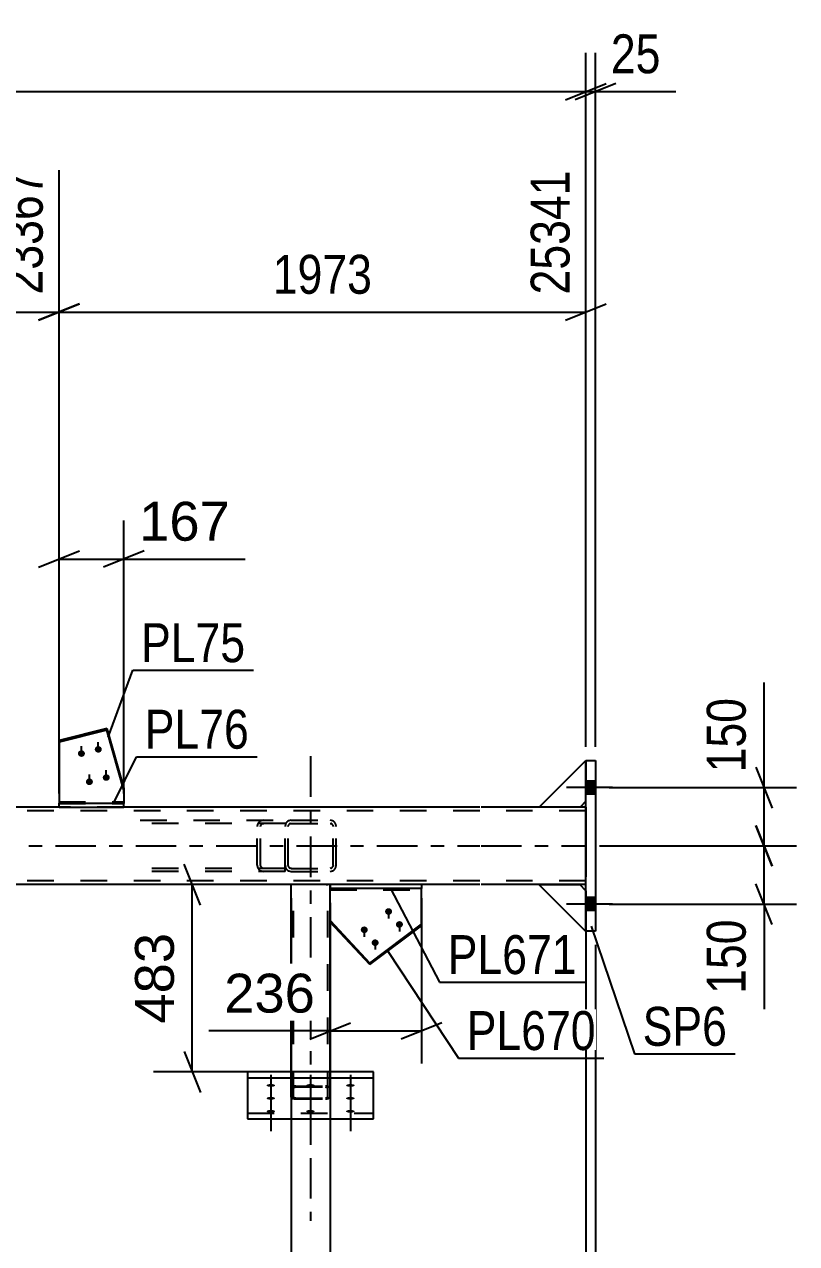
# Model space of a CAD drawing. Header units: millimetres. Extents: x -2250 to 594, y 0 to 1057.
# Drawn here: x -510.9 to -454.1, y 823.9 to 913.7 of the extents above; entities that cross this region are included whole.
import ezdxf

# ---------------------------------------------------------------- set-up
doc = ezdxf.new("R2010")
doc.units = ezdxf.units.MM
doc.linetypes.add('DXK_LINE_DOT2', pattern=[3.9198, 1.9599, -1.9599])
doc.linetypes.add('DXK_LINE_DOT3', pattern=[5.9187, 2.979, -0.9799, 0.9799, -0.9799])
doc.styles.add('Arial', font='ARIAL.TTF', dxfattribs={"height": 0.2})
doc.styles.add('Arial Narrow', font='ARIALN.TTF', dxfattribs={"height": 0.2})

# ---------------------------------------------------------------- blocks, each defined once
blk = doc.blocks.new('Part-761553754-4449 - 4377')
at = {"color": 2, "linetype": 'Continuous'}
for p, q in [((-470.014, 850.347), (-473.014, 850.347)), ((-473.014, 850.347), (-469.585, 846.918)), ((-469.585, 849.918), (-470.014, 850.347)), ((-469.585, 846.918), (-469.585, 846.94))]:
    blk.add_line(p, q, dxfattribs=at)
at = {"color": 7, "linetype": 'DXK_LINE_DOT2'}
blk.add_line((-469.585, 849.918), (-469.585, 846.918), dxfattribs=at)
blk = doc.blocks.new('Part-761553754-4450 - 4377')
at = {"color": 7, "linetype": 'DXK_LINE_DOT2'}
for p, q in [((-470.014, 850.347), (-473.014, 850.347)), ((-473.014, 850.347), (-469.585, 846.918)), ((-469.585, 849.918), (-470.014, 850.347)), ((-469.585, 846.918), (-469.585, 849.918))]:
    blk.add_line(p, q, dxfattribs=at)
blk = doc.blocks.new('Part-761553754-4386 - 4377')
at = {"color": 7, "linetype": 'DXK_LINE_DOT2'}
for p, q in [((-502.407, 855.112), (-491.74, 855.112)), ((-491.74, 854.883), (-502.407, 854.883)), ((-493.757, 854.83), (-493.795, 854.655)), ((-493.545, 854.655), (-493.526, 854.742)), ((-493.296, 855.112), (-493.487, 855.077)), ((-493.391, 854.866), (-493.296, 854.883)), ((-491.74, 851.34), (-491.74, 855.112)), ((-493.795, 851.797), (-493.795, 854.655)), ((-493.545, 851.797), (-493.545, 854.655)), ((-491.74, 851.569), (-502.407, 851.569)), ((-491.74, 851.34), (-502.407, 851.34)), ((-493.795, 851.797), (-493.757, 851.623)), ((-493.526, 851.71), (-493.545, 851.797)), ((-493.487, 851.375), (-493.296, 851.34)), ((-493.296, 851.569), (-493.391, 851.586))]:
    blk.add_line(p, q, dxfattribs=at)
for centre, radius, start, end in [((-493.322, 854.626), 0.48, 110.05855, 154.90184), ((-493.309, 854.64), 0.24, 110.05855, 154.90184), ((-493.322, 851.826), 0.48, 205.09816, 249.94145), ((-493.309, 851.812), 0.24, 205.09816, 249.94145)]:
    blk.add_arc(centre, radius, start, end, dxfattribs=at)
blk = doc.blocks.new('Part-761553754-4456 - 4377')
at = {"color": 7, "linetype": 'DXK_LINE_DOT2'}
for p, q in [((-470.014, 850.347), (-473.014, 850.347)), ((-473.014, 850.347), (-469.585, 846.918)), ((-469.585, 849.918), (-470.014, 850.347)), ((-469.585, 846.918), (-469.585, 849.918))]:
    blk.add_line(p, q, dxfattribs=at)
blk = doc.blocks.new('Part-761553754-4407 - 4377')
at = {"color": 2, "linetype": 'Continuous'}
for p, q in [((-508.38, 856.083), (-508.38, 856.369)), ((-508.38, 856.369), (-503.605, 856.369)), ((-508.38, 856.083), (-503.605, 856.083)), ((-503.605, 856.083), (-503.605, 856.369))]:
    blk.add_line(p, q, dxfattribs=at)
blk = doc.blocks.new('Part-761553754-4408 - 4377')
at = {"color": 7, "linetype": 'DXK_LINE_DOT2'}
for p, q in [((-491.706, 854.83), (-491.74, 854.655)), ((-491.512, 854.655), (-491.494, 854.742)), ((-491.283, 855.112), (-491.458, 855.077)), ((-491.371, 854.866), (-491.283, 854.883)), ((-491.283, 855.112), (-488.426, 855.112)), ((-491.283, 854.883), (-488.426, 854.883)), ((-488.251, 855.077), (-488.426, 855.112)), ((-488.426, 854.883), (-488.339, 854.866)), ((-488.215, 854.742), (-488.198, 854.655)), ((-487.969, 854.655), (-488.004, 854.83)), ((-491.74, 851.797), (-491.74, 854.655)), ((-491.512, 851.797), (-491.512, 854.655)), ((-488.198, 851.797), (-488.198, 854.655)), ((-487.969, 851.797), (-487.969, 854.655)), ((-491.74, 851.797), (-491.706, 851.623)), ((-491.494, 851.71), (-491.512, 851.797)), ((-491.458, 851.375), (-491.283, 851.34)), ((-491.283, 851.569), (-491.371, 851.586)), ((-491.283, 851.569), (-488.426, 851.569)), ((-491.283, 851.34), (-488.426, 851.34)), ((-488.339, 851.586), (-488.426, 851.569)), ((-488.426, 851.34), (-488.251, 851.375)), ((-488.198, 851.797), (-488.215, 851.71)), ((-488.004, 851.623), (-487.969, 851.797))]:
    blk.add_line(p, q, dxfattribs=at)
for centre, radius, start, end in [((-491.283, 854.655), 0.457, 112.5, 157.5), ((-491.283, 854.655), 0.229, 112.5, 157.5), ((-488.426, 854.655), 0.229, 22.5, 67.5), ((-488.426, 854.655), 0.457, 22.5, 67.5), ((-491.283, 851.797), 0.457, 202.5, 247.5), ((-491.283, 851.797), 0.229, 202.5, 247.5), ((-488.426, 851.797), 0.229, 292.5, 337.5), ((-488.426, 851.797), 0.457, 292.5, 337.5)]:
    blk.add_arc(centre, radius, start, end, dxfattribs=at)
blk = doc.blocks.new('Part-761553754-4420 - 4377')
at = {"color": 2, "linetype": 'Continuous'}
for p, q in [((-485.212, 836.575), (-494.498, 836.575)), ((-494.498, 836.575), (-494.498, 833.121)), ((-494.498, 836.143), (-485.212, 836.143)), ((-485.212, 833.121), (-485.212, 836.575)), ((-494.498, 833.121), (-485.212, 833.121))]:
    blk.add_line(p, q, dxfattribs=at)
at = {"color": 7, "linetype": 'DXK_LINE_DOT2'}
blk.add_line((-494.498, 833.553), (-485.212, 833.553), dxfattribs=at)
blk = doc.blocks.new('Part-761553754-4424 - 4377')
at = {"color": 7, "linetype": 'DXK_LINE_DOT3'}
blk.add_line((-489.855, 859.824), (-489.855, 825.609), dxfattribs=at)
at = {"color": 2, "linetype": 'Continuous'}
for p, q in [((-491.283, 836.575), (-491.283, 850.369)), ((-488.769, 850.369), (-491.283, 850.369)), ((-488.426, 850.369), (-488.769, 850.369)), ((-488.426, 836.575), (-488.426, 850.369))]:
    blk.add_line(p, q, dxfattribs=at)
at = {"color": 7, "linetype": 'DXK_LINE_DOT2'}
for p, q in [((-491.112, 834.711), (-491.112, 850.369)), ((-488.703, 850.369), (-488.648, 850.369)), ((-488.648, 850.369), (-488.638, 850.369)), ((-488.638, 850.369), (-488.611, 850.369)), ((-488.611, 850.369), (-488.598, 850.369)), ((-488.598, 834.711), (-488.598, 850.369)), ((-491.283, 834.711), (-491.283, 836.575)), ((-488.426, 834.711), (-488.426, 836.575)), ((-491.257, 835.46), (-491.283, 835.418)), ((-491.183, 835.496), (-491.257, 835.46)), ((-491.072, 835.521), (-491.183, 835.496)), ((-491.112, 835.418), (-491.099, 835.439)), ((-491.099, 835.439), (-491.062, 835.457)), ((-490.941, 835.529), (-491.072, 835.521)), ((-491.062, 835.457), (-491.006, 835.469)), ((-491.006, 835.469), (-490.941, 835.473)), ((-490.941, 835.529), (-488.769, 835.529)), ((-490.941, 835.473), (-488.769, 835.473)), ((-488.638, 835.521), (-488.769, 835.529)), ((-488.769, 835.473), (-488.703, 835.469)), ((-488.703, 835.469), (-488.648, 835.457)), ((-488.648, 835.457), (-488.611, 835.439)), ((-488.527, 835.496), (-488.638, 835.521)), ((-488.611, 835.439), (-488.598, 835.418)), ((-488.452, 835.46), (-488.527, 835.496)), ((-488.426, 835.418), (-488.452, 835.46)), ((-491.283, 834.711), (-491.257, 834.668)), ((-491.257, 834.668), (-491.183, 834.632)), ((-491.183, 834.632), (-491.072, 834.608)), ((-491.099, 834.689), (-491.112, 834.711)), ((-491.062, 834.671), (-491.099, 834.689)), ((-491.072, 834.608), (-490.941, 834.599)), ((-491.006, 834.659), (-491.062, 834.671)), ((-490.941, 834.655), (-491.006, 834.659)), ((-490.941, 834.655), (-488.769, 834.655)), ((-490.941, 834.599), (-488.769, 834.599)), ((-488.703, 834.659), (-488.769, 834.655)), ((-488.769, 834.599), (-488.638, 834.608)), ((-488.648, 834.671), (-488.703, 834.659)), ((-488.611, 834.689), (-488.648, 834.671)), ((-488.638, 834.608), (-488.527, 834.632)), ((-488.598, 834.711), (-488.611, 834.689)), ((-488.527, 834.632), (-488.452, 834.668)), ((-488.452, 834.668), (-488.426, 834.711))]:
    blk.add_line(p, q, dxfattribs=at)
blk = doc.blocks.new('Part-761553754-4454 - 4377')
at = {"color": 2, "linetype": 'Continuous'}
for p, q in [((-473.014, 856.083), (-469.585, 859.512)), ((-469.585, 856.512), (-470.014, 856.083)), ((-470.014, 856.083), (-473.014, 856.083))]:
    blk.add_line(p, q, dxfattribs=at)
at = {"color": 7, "linetype": 'DXK_LINE_DOT2'}
blk.add_line((-469.585, 859.512), (-469.585, 856.512), dxfattribs=at)
blk = doc.blocks.new('Part-761553754-4455 - 4377')
at = {"color": 7, "linetype": 'DXK_LINE_DOT2'}
for p, q in [((-473.014, 856.083), (-469.585, 859.512)), ((-469.585, 859.512), (-469.585, 856.512)), ((-469.585, 856.512), (-470.014, 856.083)), ((-470.014, 856.083), (-473.014, 856.083))]:
    blk.add_line(p, q, dxfattribs=at)
blk = doc.blocks.new('Bolt-761553754-4494 - 4377')
at = {"linetype": 'Continuous'}
for points in [[(-469.585, 857.983), (-469.585, 857.04), (-468.871, 857.04), (-468.871, 857.983)], [(-469.585, 857.983), (-469.585, 857.04), (-468.871, 857.04), (-468.871, 857.983)], [(-469.585, 849.412), (-469.585, 848.469), (-468.871, 848.469), (-468.871, 849.412)], [(-469.585, 849.412), (-469.585, 848.469), (-468.871, 848.469), (-468.871, 849.412)]]:
    blk.add_hatch(color=1, dxfattribs=at).paths.add_polyline_path(points)
at = {"color": 1, "linetype": 'Continuous'}
for p, q in [((-467.614, 857.512), (-471.014, 857.512)), ((-467.614, 857.512), (-471.014, 857.512)), ((-468.871, 857.983), (-469.585, 857.983)), ((-468.871, 857.983), (-469.585, 857.983)), ((-468.871, 857.04), (-469.585, 857.04)), ((-468.871, 857.04), (-469.585, 857.04)), ((-468.871, 849.412), (-469.585, 849.412)), ((-468.871, 849.412), (-469.585, 849.412)), ((-467.614, 848.94), (-471.014, 848.94)), ((-467.614, 848.94), (-471.014, 848.94)), ((-468.871, 848.469), (-469.585, 848.469)), ((-468.871, 848.469), (-469.585, 848.469))]:
    blk.add_line(p, q, dxfattribs=at)
blk = doc.blocks.new('Part-761553754-4534 - 4377')
at = {"color": 7, "linetype": 'DXK_LINE_DOT2'}
for p, q in [((-473.014, 856.083), (-469.585, 859.512)), ((-469.585, 859.512), (-469.585, 856.512)), ((-469.585, 856.512), (-470.014, 856.083)), ((-470.014, 856.083), (-473.014, 856.083))]:
    blk.add_line(p, q, dxfattribs=at)
blk = doc.blocks.new('Part-761553754-4597 - 4377')
at = {"color": 2, "linetype": 'Continuous'}
for p, q in [((-469.585, 846.94), (-469.585, 859.512)), ((-469.585, 859.512), (-468.871, 859.512)), ((-468.871, 859.512), (-468.871, 846.94)), ((-468.871, 846.94), (-469.585, 846.94))]:
    blk.add_line(p, q, dxfattribs=at)
blk = doc.blocks.new('Part-761553754-4608 - 4377')
at = {"color": 7, "linetype": 'DXK_LINE_DOT2'}
for p, q in [((-477.399, 855.797), (-1136.026, 855.797)), ((-503.605, 856.083), (-508.38, 856.083)), ((-469.585, 855.797), (-477.299, 855.797)), ((-470.014, 856.083), (-473.014, 856.083)), ((-469.585, 856.083), (-469.585, 855.512)), ((-469.585, 856.083), (-469.585, 855.916)), ((-477.399, 850.655), (-1136.026, 850.655)), ((-477.399, 850.369), (-491.283, 850.369)), ((-481.685, 850.369), (-488.422, 850.369)), ((-469.585, 850.655), (-477.299, 850.655)), ((-469.585, 850.369), (-477.299, 850.369)), ((-469.585, 850.369), (-469.585, 850.94))]:
    blk.add_line(p, q, dxfattribs=at)
at = {"color": 2, "linetype": 'Continuous'}
for p, q in [((-508.38, 856.083), (-528.427, 856.083)), ((-477.399, 856.083), (-503.605, 856.083)), ((-473.014, 856.083), (-477.299, 856.083)), ((-469.585, 856.083), (-470.014, 856.083)), ((-469.585, 855.512), (-469.585, 850.94)), ((-491.283, 850.369), (-528.427, 850.369)), ((-488.422, 850.369), (-488.426, 850.369)), ((-477.399, 850.369), (-481.685, 850.369)), ((-469.585, 850.369), (-477.299, 850.369))]:
    blk.add_line(p, q, dxfattribs=at)
at = {"color": 7, "linetype": 'DXK_LINE_DOT3'}
for p, q in [((-1136.026, 853.226), (-477.399, 853.226)), ((-477.299, 853.226), (-469.585, 853.226))]:
    blk.add_line(p, q, dxfattribs=at)
blk = doc.blocks.new('Bolt-761553754-4684 - 4377')
at = {"linetype": 'Continuous'}
for points in [[(-492.783, 835.687), (-492.718, 835.685), (-492.656, 835.679), (-492.599, 835.668), (-492.55, 835.654), (-492.511, 835.636), (-492.484, 835.617), (-492.471, 835.596), (-492.471, 835.574), (-492.484, 835.553), (-492.511, 835.534), (-492.55, 835.517), (-492.599, 835.502), (-492.656, 835.492), (-492.718, 835.485), (-492.783, 835.483), (-492.849, 835.485), (-492.911, 835.492), (-492.968, 835.502), (-493.017, 835.517), (-493.056, 835.534), (-493.082, 835.553), (-493.096, 835.574), (-493.096, 835.596), (-493.082, 835.617), (-493.056, 835.636), (-493.017, 835.654), (-492.968, 835.668), (-492.911, 835.679), (-492.849, 835.685)], [(-489.869, 835.687), (-489.804, 835.685), (-489.741, 835.679), (-489.684, 835.668), (-489.636, 835.654), (-489.597, 835.636), (-489.57, 835.617), (-489.557, 835.596), (-489.557, 835.574), (-489.57, 835.553), (-489.597, 835.534), (-489.636, 835.517), (-489.684, 835.502), (-489.741, 835.492), (-489.804, 835.485), (-489.869, 835.483), (-489.934, 835.485), (-489.997, 835.492), (-490.054, 835.502), (-490.103, 835.517), (-490.141, 835.534), (-490.168, 835.553), (-490.182, 835.574), (-490.182, 835.596), (-490.168, 835.617), (-490.141, 835.636), (-490.103, 835.654), (-490.054, 835.668), (-489.997, 835.679), (-489.934, 835.685)], [(-486.926, 835.687), (-486.861, 835.685), (-486.798, 835.679), (-486.741, 835.668), (-486.693, 835.654), (-486.654, 835.636), (-486.627, 835.617), (-486.614, 835.596), (-486.614, 835.574), (-486.627, 835.553), (-486.654, 835.534), (-486.693, 835.517), (-486.741, 835.502), (-486.798, 835.492), (-486.861, 835.485), (-486.926, 835.483), (-486.992, 835.485), (-487.054, 835.492), (-487.111, 835.502), (-487.16, 835.517), (-487.198, 835.534), (-487.225, 835.553), (-487.239, 835.574), (-487.239, 835.596), (-487.225, 835.617), (-487.198, 835.636), (-487.16, 835.654), (-487.111, 835.668), (-487.054, 835.679), (-486.992, 835.685)], [(-492.783, 834.739), (-492.718, 834.737), (-492.656, 834.73), (-492.599, 834.719), (-492.55, 834.705), (-492.511, 834.688), (-492.484, 834.668), (-492.471, 834.647), (-492.471, 834.626), (-492.484, 834.605), (-492.511, 834.585), (-492.55, 834.568), (-492.599, 834.554), (-492.656, 834.543), (-492.718, 834.537), (-492.783, 834.534), (-492.849, 834.537), (-492.911, 834.543), (-492.968, 834.554), (-493.017, 834.568), (-493.056, 834.585), (-493.082, 834.605), (-493.096, 834.626), (-493.096, 834.647), (-493.082, 834.668), (-493.056, 834.688), (-493.017, 834.705), (-492.968, 834.719), (-492.911, 834.73), (-492.849, 834.737)], [(-486.926, 834.739), (-486.861, 834.737), (-486.798, 834.73), (-486.741, 834.719), (-486.693, 834.705), (-486.654, 834.688), (-486.627, 834.668), (-486.614, 834.647), (-486.614, 834.626), (-486.627, 834.605), (-486.654, 834.585), (-486.693, 834.568), (-486.741, 834.554), (-486.798, 834.543), (-486.861, 834.537), (-486.926, 834.534), (-486.992, 834.537), (-487.054, 834.543), (-487.111, 834.554), (-487.16, 834.568), (-487.198, 834.585), (-487.225, 834.605), (-487.239, 834.626), (-487.239, 834.647), (-487.225, 834.668), (-487.198, 834.688), (-487.16, 834.705), (-487.111, 834.719), (-487.054, 834.73), (-486.992, 834.737)], [(-492.783, 833.781), (-492.718, 833.779), (-492.656, 833.772), (-492.599, 833.762), (-492.55, 833.747), (-492.511, 833.73), (-492.484, 833.71), (-492.471, 833.689), (-492.471, 833.668), (-492.484, 833.647), (-492.511, 833.628), (-492.55, 833.61), (-492.599, 833.596), (-492.656, 833.585), (-492.718, 833.579), (-492.783, 833.576), (-492.849, 833.579), (-492.911, 833.585), (-492.968, 833.596), (-493.017, 833.61), (-493.056, 833.628), (-493.082, 833.647), (-493.096, 833.668), (-493.096, 833.689), (-493.082, 833.71), (-493.056, 833.73), (-493.017, 833.747), (-492.968, 833.762), (-492.911, 833.772), (-492.849, 833.779)], [(-489.869, 833.781), (-489.804, 833.779), (-489.741, 833.772), (-489.684, 833.762), (-489.636, 833.747), (-489.597, 833.73), (-489.57, 833.71), (-489.557, 833.689), (-489.557, 833.668), (-489.57, 833.647), (-489.597, 833.628), (-489.636, 833.61), (-489.684, 833.596), (-489.741, 833.585), (-489.804, 833.579), (-489.869, 833.576), (-489.934, 833.579), (-489.997, 833.585), (-490.054, 833.596), (-490.103, 833.61), (-490.141, 833.628), (-490.168, 833.647), (-490.182, 833.668), (-490.182, 833.689), (-490.168, 833.71), (-490.141, 833.73), (-490.103, 833.747), (-490.054, 833.762), (-489.997, 833.772), (-489.934, 833.779)], [(-486.926, 833.781), (-486.861, 833.779), (-486.798, 833.772), (-486.741, 833.762), (-486.693, 833.747), (-486.654, 833.73), (-486.627, 833.71), (-486.614, 833.689), (-486.614, 833.668), (-486.627, 833.647), (-486.654, 833.628), (-486.693, 833.61), (-486.741, 833.596), (-486.798, 833.585), (-486.861, 833.579), (-486.926, 833.576), (-486.992, 833.579), (-487.054, 833.585), (-487.111, 833.596), (-487.16, 833.61), (-487.198, 833.628), (-487.225, 833.647), (-487.239, 833.668), (-487.239, 833.689), (-487.225, 833.71), (-487.198, 833.73), (-487.16, 833.747), (-487.111, 833.762), (-487.054, 833.772), (-486.992, 833.779)]]:
    blk.add_hatch(color=1, dxfattribs=at).paths.add_polyline_path(points)
at = {"color": 1, "linetype": 'Continuous'}
for p, q in [((-492.783, 836.369), (-492.783, 834.126)), ((-489.869, 836.369), (-489.869, 834.126)), ((-486.926, 836.369), (-486.926, 834.126)), ((-492.783, 835.42), (-492.783, 833.178)), ((-486.926, 835.42), (-486.926, 833.178)), ((-492.783, 834.462), (-492.783, 832.22)), ((-489.869, 834.462), (-489.869, 832.22)), ((-486.926, 834.462), (-486.926, 832.22))]:
    blk.add_line(p, q, dxfattribs=at)
blk = doc.blocks.new('Part-761553754-4723 - 4377')
at = {"color": 2, "linetype": 'Continuous'}
for p, q in [((-504.853, 861.858), (-508.38, 860.975)), ((-504.853, 861.74), (-504.853, 861.858)), ((-504.853, 861.858), (-503.605, 857.447)), ((-504.853, 861.74), (-508.38, 860.857)), ((-508.38, 860.975), (-508.38, 856.369)), ((-503.605, 857.329), (-504.853, 861.74)), ((-503.605, 857.447), (-503.605, 856.369))]:
    blk.add_line(p, q, dxfattribs=at)
at = {"color": 7, "linetype": 'DXK_LINE_DOT2'}
for p, q in [((-508.38, 856.472), (-503.605, 856.472)), ((-508.38, 856.369), (-508.38, 856.354)), ((-508.38, 856.354), (-508.38, 856.369)), ((-508.38, 856.354), (-503.605, 856.354)), ((-503.605, 856.354), (-503.605, 856.369)), ((-503.605, 856.369), (-503.605, 856.354))]:
    blk.add_line(p, q, dxfattribs=at)
blk = doc.blocks.new('Bolt-761553754-4724 - 4377')
at = {"linetype": 'Continuous'}
for points in [[(-506.731, 860.262), (-506.678, 860.257), (-506.627, 860.242), (-506.58, 860.216), (-506.54, 860.183), (-506.509, 860.142), (-506.487, 860.096), (-506.476, 860.046), (-506.476, 859.996), (-506.487, 859.946), (-506.509, 859.9), (-506.54, 859.859), (-506.58, 859.825), (-506.627, 859.8), (-506.678, 859.785), (-506.731, 859.779), (-506.785, 859.785), (-506.836, 859.8), (-506.883, 859.825), (-506.923, 859.859), (-506.954, 859.9), (-506.976, 859.946), (-506.987, 859.996), (-506.987, 860.046), (-506.976, 860.096), (-506.954, 860.142), (-506.923, 860.183), (-506.883, 860.216), (-506.836, 860.242), (-506.785, 860.257)], [(-505.489, 860.573), (-505.435, 860.568), (-505.384, 860.552), (-505.338, 860.527), (-505.298, 860.493), (-505.266, 860.452), (-505.244, 860.406), (-505.233, 860.357), (-505.233, 860.306), (-505.244, 860.257), (-505.266, 860.211), (-505.298, 860.17), (-505.338, 860.136), (-505.384, 860.111), (-505.435, 860.095), (-505.489, 860.09), (-505.542, 860.095), (-505.594, 860.111), (-505.64, 860.136), (-505.68, 860.17), (-505.712, 860.211), (-505.733, 860.257), (-505.745, 860.306), (-505.745, 860.357), (-505.733, 860.406), (-505.712, 860.452), (-505.68, 860.493), (-505.64, 860.527), (-505.594, 860.552), (-505.542, 860.568)], [(-504.902, 858.497), (-504.848, 858.492), (-504.797, 858.476), (-504.75, 858.451), (-504.71, 858.417), (-504.679, 858.376), (-504.657, 858.33), (-504.646, 858.281), (-504.646, 858.23), (-504.657, 858.181), (-504.679, 858.135), (-504.71, 858.094), (-504.75, 858.06), (-504.797, 858.035), (-504.848, 858.019), (-504.902, 858.014), (-504.955, 858.019), (-505.006, 858.035), (-505.053, 858.06), (-505.093, 858.094), (-505.124, 858.135), (-505.146, 858.181), (-505.157, 858.23), (-505.157, 858.281), (-505.146, 858.33), (-505.124, 858.376), (-505.093, 858.417), (-505.053, 858.451), (-505.006, 858.476), (-504.955, 858.492)], [(-506.144, 858.187), (-506.091, 858.181), (-506.04, 858.166), (-505.993, 858.141), (-505.953, 858.107), (-505.921, 858.066), (-505.9, 858.02), (-505.888, 857.97), (-505.888, 857.92), (-505.9, 857.87), (-505.921, 857.824), (-505.953, 857.783), (-505.993, 857.75), (-506.04, 857.724), (-506.091, 857.709), (-506.144, 857.703), (-506.198, 857.709), (-506.249, 857.724), (-506.295, 857.75), (-506.335, 857.783), (-506.367, 857.824), (-506.389, 857.87), (-506.4, 857.92), (-506.4, 857.97), (-506.389, 858.02), (-506.367, 858.066), (-506.335, 858.107), (-506.295, 858.141), (-506.249, 858.166), (-506.198, 858.181)]]:
    blk.add_hatch(color=1, dxfattribs=at).paths.add_polyline_path(points)
at = {"color": 1, "linetype": 'Continuous'}
for p, q in [((-506.731, 859.825), (-506.731, 860.558)), ((-505.489, 860.136), (-505.489, 860.869)), ((-506.144, 857.75), (-506.144, 858.483)), ((-504.902, 858.06), (-504.902, 858.793))]:
    blk.add_line(p, q, dxfattribs=at)
blk = doc.blocks.new('Part-761553754-4750 - 4377')
at = {"color": 7, "linetype": 'DXK_LINE_DOT2'}
for p, q in [((-481.685, 850.096), (-488.422, 850.096)), ((-488.422, 850.096), (-488.422, 850.083)), ((-488.422, 850.083), (-488.422, 850.096)), ((-488.422, 849.985), (-481.685, 849.985)), ((-481.685, 850.096), (-481.685, 850.083)), ((-481.685, 850.083), (-481.685, 850.096))]:
    blk.add_line(p, q, dxfattribs=at)
at = {"color": 2, "linetype": 'Continuous'}
for p, q in [((-488.422, 847.611), (-488.422, 850.083)), ((-481.685, 847.344), (-481.685, 850.083)), ((-488.422, 847.723), (-485.489, 844.599)), ((-485.489, 844.487), (-488.422, 847.611)), ((-485.489, 844.599), (-481.685, 847.455)), ((-485.489, 844.487), (-481.685, 847.344)), ((-485.489, 844.599), (-485.489, 844.487))]:
    blk.add_line(p, q, dxfattribs=at)
blk = doc.blocks.new('Part-761553754-4765 - 4377')
at = {"color": 2, "linetype": 'Continuous'}
for p, q in [((-481.685, 850.369), (-488.422, 850.369)), ((-488.422, 850.369), (-488.422, 850.083)), ((-481.685, 850.369), (-481.685, 850.083)), ((-481.685, 850.083), (-488.422, 850.083))]:
    blk.add_line(p, q, dxfattribs=at)
blk = doc.blocks.new('Bolt-761553754-4766 - 4377')
at = {"linetype": 'Continuous'}
for points in [[(-484.114, 848.148), (-484.167, 848.154), (-484.218, 848.169), (-484.265, 848.195), (-484.305, 848.229), (-484.336, 848.27), (-484.358, 848.316), (-484.369, 848.366), (-484.369, 848.417), (-484.358, 848.467), (-484.336, 848.513), (-484.305, 848.554), (-484.265, 848.588), (-484.218, 848.614), (-484.167, 848.629), (-484.114, 848.635), (-484.06, 848.629), (-484.009, 848.614), (-483.962, 848.588), (-483.923, 848.554), (-483.891, 848.513), (-483.869, 848.467), (-483.858, 848.417), (-483.858, 848.366), (-483.869, 848.316), (-483.891, 848.27), (-483.923, 848.229), (-483.962, 848.195), (-484.009, 848.169), (-484.06, 848.154)], [(-483.314, 847.196), (-483.367, 847.202), (-483.419, 847.217), (-483.465, 847.243), (-483.505, 847.277), (-483.537, 847.318), (-483.558, 847.364), (-483.57, 847.414), (-483.57, 847.465), (-483.558, 847.515), (-483.537, 847.561), (-483.505, 847.602), (-483.465, 847.636), (-483.419, 847.662), (-483.367, 847.677), (-483.314, 847.683), (-483.26, 847.677), (-483.209, 847.662), (-483.163, 847.636), (-483.123, 847.602), (-483.091, 847.561), (-483.069, 847.515), (-483.058, 847.465), (-483.058, 847.414), (-483.069, 847.364), (-483.091, 847.318), (-483.123, 847.277), (-483.163, 847.243), (-483.209, 847.217), (-483.26, 847.202)], [(-485.903, 846.804), (-485.957, 846.809), (-486.008, 846.825), (-486.055, 846.85), (-486.095, 846.885), (-486.126, 846.926), (-486.148, 846.972), (-486.159, 847.022), (-486.159, 847.073), (-486.148, 847.122), (-486.126, 847.169), (-486.095, 847.21), (-486.055, 847.244), (-486.008, 847.269), (-485.957, 847.285), (-485.903, 847.29), (-485.85, 847.285), (-485.799, 847.269), (-485.752, 847.244), (-485.712, 847.21), (-485.681, 847.169), (-485.659, 847.122), (-485.648, 847.073), (-485.648, 847.022), (-485.659, 846.972), (-485.681, 846.926), (-485.712, 846.885), (-485.752, 846.85), (-485.799, 846.825), (-485.85, 846.809)], [(-485.104, 845.852), (-485.157, 845.857), (-485.208, 845.873), (-485.255, 845.899), (-485.295, 845.933), (-485.326, 845.974), (-485.348, 846.02), (-485.36, 846.07), (-485.36, 846.121), (-485.348, 846.17), (-485.326, 846.217), (-485.295, 846.258), (-485.255, 846.292), (-485.208, 846.317), (-485.157, 846.333), (-485.104, 846.338), (-485.05, 846.333), (-484.999, 846.317), (-484.953, 846.292), (-484.913, 846.258), (-484.881, 846.217), (-484.859, 846.17), (-484.848, 846.121), (-484.848, 846.07), (-484.859, 846.02), (-484.881, 845.974), (-484.913, 845.933), (-484.953, 845.899), (-484.999, 845.873), (-485.05, 845.857)]]:
    blk.add_hatch(color=1, dxfattribs=at).paths.add_polyline_path(points)
at = {"color": 1, "linetype": 'Continuous'}
for p, q in [((-484.114, 848.577), (-484.114, 847.88)), ((-483.314, 847.625), (-483.314, 846.928)), ((-485.903, 847.233), (-485.903, 846.536)), ((-485.104, 846.281), (-485.104, 845.584))]:
    blk.add_line(p, q, dxfattribs=at)
blk = doc.blocks.new('StraightDimension-761553754-5075 - 4377')
at = {"color": 7, "linetype": 'Continuous'}
for p, q in [((-531.284, 849.369), (-531.284, 766.035)), ((-491.283, 849.369), (-491.283, 766.035)), ((-529.784, 779.053), (-532.784, 777.853)), ((-531.284, 778.453), (-491.283, 778.453)), ((-492.783, 777.853), (-489.783, 779.053))]:
    blk.add_line(p, q, dxfattribs=at)
at = {"color": 0}
blk.add_wipeout([(-506.236, 779.203), (-506.236, 783.403), (-516.331, 783.403), (-516.331, 779.203)], dxfattribs=at)
at = {"color": 3, "style": 'Arial'}
blk.add_text('1400', height=2.8652, dxfattribs=at).set_placement((-515.731, 779.803))
at = {"color": 0, "linetype": 'Continuous'}
blk.add_wipeout([(-491.883, 777.753), (-496.083, 777.753), (-496.083, 765.435), (-491.883, 765.435)], dxfattribs=at)
at = {"color": 3, "linetype": 'Continuous', "style": 'Arial'}
blk.add_text('23966', height=2.8652, rotation=90.00021, dxfattribs=at).set_placement((-492.483, 766.035))
blk = doc.blocks.new('StraightDimension-761553754-5152 - 4377')
at = {"color": 7, "linetype": 'Continuous'}
for p, q in [((-531.284, 857.083), (-531.284, 902.971)), ((-508.38, 857.083), (-508.38, 902.971)), ((-529.784, 893.131), (-532.784, 891.931)), ((-531.284, 892.531), (-508.38, 892.531)), ((-509.88, 891.931), (-506.88, 893.131))]:
    blk.add_line(p, q, dxfattribs=at)
at = {"color": 0}
blk.add_wipeout([(-516.49, 893.281), (-516.49, 897.481), (-523.174, 897.481), (-523.174, 893.281)], dxfattribs=at)
at = {"color": 3, "style": 'Arial Narrow'}
blk.add_text('802', height=2.8633, dxfattribs=at).set_placement((-522.574, 893.881))
at = {"color": 0, "linetype": 'Continuous'}
blk.add_wipeout([(-508.98, 903.571), (-513.18, 903.571), (-513.18, 893.231), (-508.98, 893.231)], dxfattribs=at)
at = {"color": 3, "linetype": 'Continuous', "style": 'Arial Narrow'}
blk.add_text('23367', height=2.8633, rotation=90.00021, dxfattribs=at).set_placement((-509.58, 893.831))
blk = doc.blocks.new('StraightDimension-761553754-5069 - 4377')
at = {"color": 7, "linetype": 'Continuous'}
for p, q in [((-491.283, 849.369), (-491.283, 766.035)), ((-488.422, 846.611), (-488.422, 753.435))]:
    blk.add_line(p, q, dxfattribs=at)
blk = doc.blocks.new('StraightDimension-761553754-4792 - 4377')
at = {"color": 7, "linetype": 'Continuous'}
for p, q in [((-481.685, 849.369), (-481.685, 837.197)), ((-488.422, 849.041), (-488.422, 837.197)), ((-488.422, 839.597), (-497.343, 839.597)), ((-488.422, 839.597), (-497.343, 839.597)), ((-489.922, 838.997), (-486.922, 840.197)), ((-488.422, 839.597), (-481.685, 839.597)), ((-480.185, 840.197), (-483.185, 838.997))]:
    blk.add_line(p, q, dxfattribs=at)
at = {"color": 0}
blk.add_wipeout([(-488.947, 840.347), (-488.947, 844.547), (-496.818, 844.547), (-496.818, 840.347)], dxfattribs=at)
at = {"color": 3, "style": 'Arial'}
blk.add_text('236', height=2.8652, dxfattribs=at).set_placement((-496.218, 840.947))
blk = doc.blocks.new('StraightDimension-761553754-4801 - 4377')
at = {"color": 7, "linetype": 'Continuous'}
for p, q in [((-497.969, 848.869), (-499.169, 851.869)), ((-492.283, 850.369), (-501.419, 850.369)), ((-498.569, 836.575), (-498.569, 850.369)), ((-499.169, 838.075), (-497.969, 835.075)), ((-492.283, 836.575), (-501.419, 836.575))]:
    blk.add_line(p, q, dxfattribs=at)
at = {"color": 0}
blk.add_wipeout([(-499.319, 847.408), (-503.519, 847.408), (-503.519, 839.537), (-499.319, 839.537)], dxfattribs=at)
at = {"color": 3, "style": 'Arial'}
blk.add_text('483', height=2.8652, rotation=90.00021, dxfattribs=at).set_placement((-499.919, 840.137))
blk = doc.blocks.new('StraightDimension-761553754-4849 - 4377')
at = {"color": 7, "linetype": 'Continuous'}
for p, q in [((-508.38, 857.083), (-508.38, 877.194)), ((-503.605, 857.083), (-503.605, 877.194)), ((-509.88, 873.744), (-506.88, 874.944)), ((-502.105, 874.944), (-505.105, 873.744)), ((-508.38, 874.344), (-503.605, 874.344)), ((-503.605, 874.344), (-494.684, 874.344)), ((-503.605, 874.344), (-494.684, 874.344))]:
    blk.add_line(p, q, dxfattribs=at)
at = {"color": 0}
blk.add_wipeout([(-495.209, 875.094), (-495.209, 879.294), (-503.08, 879.294), (-503.08, 875.094)], dxfattribs=at)
at = {"color": 3, "style": 'Arial'}
blk.add_text('167', height=2.8652, dxfattribs=at).set_placement((-502.48, 875.694))
blk = doc.blocks.new('StraightDimension-761553754-4870 - 4377')
at = {"color": 7, "linetype": 'Continuous'}
blk.add_line((-468.871, 845.94), (-468.871, 746.634), dxfattribs=at)
blk = doc.blocks.new('StraightDimension-761553754-4905 - 4377')
at = {"color": 7, "linetype": 'Continuous'}
for p, q in [((-469.585, 860.512), (-469.585, 911.614)), ((-1143.841, 908.764), (-469.585, 908.764)), ((-471.085, 908.164), (-468.085, 909.364))]:
    blk.add_line(p, q, dxfattribs=at)
blk = doc.blocks.new('StraightDimension-761553754-4936 - 4377')
at = {"color": 7, "linetype": 'Continuous'}
for p, q in [((-469.585, 860.512), (-469.585, 911.614)), ((-468.871, 860.512), (-468.871, 911.614)), ((-471.085, 908.164), (-468.085, 909.364)), ((-467.371, 909.364), (-470.371, 908.164)), ((-469.585, 908.764), (-468.871, 908.764)), ((-468.871, 908.764), (-462.965, 908.764)), ((-468.871, 908.764), (-462.965, 908.764))]:
    blk.add_line(p, q, dxfattribs=at)
at = {"color": 0}
blk.add_wipeout([(-463.49, 909.514), (-463.49, 913.714), (-468.346, 913.714), (-468.346, 909.514)], dxfattribs=at)
at = {"color": 3, "style": 'Arial Narrow'}
blk.add_text('25', height=2.8633, dxfattribs=at).set_placement((-467.746, 910.114))
blk = doc.blocks.new('StraightDimension-761553754-4961 - 4377')
at = {"color": 7, "linetype": 'Continuous'}
for p, q in [((-457.07, 854.726), (-455.87, 851.726)), ((-468.585, 853.226), (-454.07, 853.226)), ((-456.47, 848.94), (-456.47, 853.226)), ((-455.87, 847.44), (-457.07, 850.44)), ((-467.871, 848.94), (-454.07, 848.94)), ((-456.47, 848.94), (-456.47, 841.206)), ((-456.47, 848.94), (-456.47, 841.206))]:
    blk.add_line(p, q, dxfattribs=at)
at = {"color": 0}
blk.add_wipeout([(-457.22, 848.415), (-461.42, 848.415), (-461.42, 841.731), (-457.22, 841.731)], dxfattribs=at)
at = {"color": 3, "style": 'Arial Narrow'}
blk.add_text('150', height=2.8633, rotation=90.00021, dxfattribs=at).set_placement((-457.82, 842.331))
blk = doc.blocks.new('StraightDimension-761553754-4972 - 4377')
at = {"color": 7, "linetype": 'Continuous'}
for p, q in [((-456.47, 857.512), (-456.47, 865.246)), ((-456.47, 857.512), (-456.47, 865.246)), ((-457.07, 859.012), (-455.87, 856.012)), ((-467.871, 857.512), (-454.07, 857.512)), ((-456.47, 853.226), (-456.47, 857.512)), ((-455.87, 851.726), (-457.07, 854.726)), ((-468.585, 853.226), (-454.07, 853.226))]:
    blk.add_line(p, q, dxfattribs=at)
at = {"color": 0}
blk.add_wipeout([(-457.22, 864.721), (-461.42, 864.721), (-461.42, 858.037), (-457.22, 858.037)], dxfattribs=at)
at = {"color": 3, "style": 'Arial Narrow'}
blk.add_text('150', height=2.8633, rotation=90.00021, dxfattribs=at).set_placement((-457.82, 858.637))
blk = doc.blocks.new('StraightDimension-761553754-5061 - 4377')
at = {"color": 7, "linetype": 'Continuous'}
for p, q in [((-469.585, 849.369), (-469.585, 766.035)), ((-488.422, 846.611), (-488.422, 753.435))]:
    blk.add_line(p, q, dxfattribs=at)
blk = doc.blocks.new('StraightDimension-761553754-5135 - 4377')
at = {"color": 7, "linetype": 'Continuous'}
for p, q in [((-508.38, 857.083), (-508.38, 902.971)), ((-469.585, 860.512), (-469.585, 902.971)), ((-506.88, 893.131), (-509.88, 891.931)), ((-508.38, 892.531), (-469.585, 892.531)), ((-471.085, 891.931), (-468.085, 893.131))]:
    blk.add_line(p, q, dxfattribs=at)
at = {"color": 0}
blk.add_wipeout([(-484.726, 893.281), (-484.726, 897.481), (-493.239, 897.481), (-493.239, 893.281)], dxfattribs=at)
at = {"color": 3, "style": 'Arial Narrow'}
blk.add_text('1973', height=2.8633, dxfattribs=at).set_placement((-492.639, 893.881))
at = {"color": 0, "linetype": 'Continuous'}
blk.add_wipeout([(-470.185, 903.571), (-474.385, 903.571), (-474.385, 893.231), (-470.185, 893.231)], dxfattribs=at)
at = {"color": 3, "linetype": 'Continuous', "style": 'Arial Narrow'}
blk.add_text('25341', height=2.8633, rotation=90.00021, dxfattribs=at).set_placement((-470.785, 893.831))
blk = doc.blocks.new('Mark-761553754-4403 - 4377')
at = {"color": 30, "linetype": 'Continuous'}
for p, q in [((-504.365, 856.355), (-502.665, 859.784)), ((-502.665, 859.784), (-493.789, 859.784))]:
    blk.add_line(p, q, dxfattribs=at)
at = {"color": 0}
blk.add_wipeout([(-494.389, 860.384), (-494.389, 863.384), (-502.065, 863.384), (-502.065, 860.384)], dxfattribs=at)
blk.add_wipeout([(-494.389, 860.384), (-494.389, 863.384), (-502.065, 863.384), (-502.065, 860.384)], dxfattribs=at)
at = {"color": 3, "style": 'Arial Narrow'}
blk.add_text('PL76', height=2.8633, dxfattribs=at).set_placement((-502.065, 860.384))
blk = doc.blocks.new('Mark-761553754-4719 - 4377')
at = {"color": 30, "linetype": 'Continuous'}
for p, q in [((-504.763, 861.239), (-502.938, 866.152)), ((-502.938, 866.152), (-494.062, 866.152))]:
    blk.add_line(p, q, dxfattribs=at)
at = {"color": 0}
blk.add_wipeout([(-494.662, 866.752), (-494.662, 869.752), (-502.338, 869.752), (-502.338, 866.752)], dxfattribs=at)
blk.add_wipeout([(-494.662, 866.752), (-494.662, 869.752), (-502.338, 869.752), (-502.338, 866.752)], dxfattribs=at)
at = {"color": 3, "style": 'Arial Narrow'}
blk.add_text('PL75', height=2.8633, dxfattribs=at).set_placement((-502.338, 866.752))
blk = doc.blocks.new('Mark-761553754-4593 - 4377')
at = {"color": 30, "linetype": 'Continuous'}
for p, q in [((-469.198, 847.321), (-466.003, 837.905)), ((-466.003, 837.905), (-458.592, 837.905))]:
    blk.add_line(p, q, dxfattribs=at)
at = {"color": 0}
blk.add_wipeout([(-459.192, 838.505), (-459.192, 841.505), (-465.403, 841.505), (-465.403, 838.505)], dxfattribs=at)
blk.add_wipeout([(-459.192, 838.505), (-459.192, 841.505), (-465.403, 841.505), (-465.403, 838.505)], dxfattribs=at)
at = {"color": 3, "style": 'Arial Narrow'}
blk.add_text('SP6', height=2.8633, dxfattribs=at).set_placement((-465.403, 838.505))
blk = doc.blocks.new('Mark-761553754-4746 - 4377')
at = {"color": 30, "linetype": 'Continuous'}
for p, q in [((-484.162, 845.483), (-478.957, 837.593)), ((-478.957, 837.593), (-468.253, 837.593))]:
    blk.add_line(p, q, dxfattribs=at)
at = {"color": 0}
blk.add_wipeout([(-468.853, 838.193), (-468.853, 841.193), (-478.357, 841.193), (-478.357, 838.193)], dxfattribs=at)
blk.add_wipeout([(-468.853, 838.193), (-468.853, 841.193), (-478.357, 841.193), (-478.357, 838.193)], dxfattribs=at)
at = {"color": 3, "style": 'Arial Narrow'}
blk.add_text('PL670', height=2.8633, dxfattribs=at).set_placement((-478.357, 838.193))
blk = doc.blocks.new('Mark-761553754-4761 - 4377')
at = {"color": 30, "linetype": 'Continuous'}
for p, q in [((-483.961, 850.083), (-480.357, 843.187)), ((-480.357, 843.187), (-469.653, 843.187))]:
    blk.add_line(p, q, dxfattribs=at)
at = {"color": 0}
blk.add_wipeout([(-470.253, 843.787), (-470.253, 846.787), (-479.757, 846.787), (-479.757, 843.787)], dxfattribs=at)
blk.add_wipeout([(-470.253, 843.787), (-470.253, 846.787), (-479.757, 846.787), (-479.757, 843.787)], dxfattribs=at)
at = {"color": 3, "style": 'Arial Narrow'}
blk.add_text('PL671', height=2.8633, dxfattribs=at).set_placement((-479.757, 843.787))

msp = doc.modelspace()

# ---------------------------------------------------------------- block references
for name in ['Part-761553754-4723 - 4377', 'Bolt-761553754-4724 - 4377', 'Part-761553754-4424 - 4377', 'Part-761553754-4454 - 4377', 'Part-761553754-4455 - 4377', 'Part-761553754-4534 - 4377', 'Part-761553754-4597 - 4377', 'Bolt-761553754-4494 - 4377', 'Part-761553754-4608 - 4377', 'Part-761553754-4407 - 4377', 'Part-761553754-4386 - 4377', 'Part-761553754-4408 - 4377', 'Part-761553754-4765 - 4377', 'Part-761553754-4449 - 4377', 'Part-761553754-4450 - 4377', 'Part-761553754-4456 - 4377', 'Part-761553754-4750 - 4377', 'Bolt-761553754-4766 - 4377', 'Part-761553754-4420 - 4377', 'Bolt-761553754-4684 - 4377']:
    msp.add_blockref(name, (0, 0))

# ---------------------------------------------------------------- next in the draw order: block references
for name in ['StraightDimension-761553754-5152 - 4377', 'StraightDimension-761553754-5075 - 4377']:
    msp.add_blockref(name, (0, 0))

# ---------------------------------------------------------------- next in the draw order: block references
for name in ['StraightDimension-761553754-4849 - 4377', 'StraightDimension-761553754-5069 - 4377']:
    msp.add_blockref(name, (0, 0))

# ---------------------------------------------------------------- next in the draw order: block references
for name in ['StraightDimension-761553754-4905 - 4377', 'StraightDimension-761553754-4792 - 4377']:
    msp.add_blockref(name, (0, 0))

# ---------------------------------------------------------------- next in the draw order: block references
for name in ['StraightDimension-761553754-4936 - 4377', 'StraightDimension-761553754-4801 - 4377']:
    msp.add_blockref(name, (0, 0))

# ---------------------------------------------------------------- next in the draw order: block references
msp.add_blockref('StraightDimension-761553754-4870 - 4377', (0, 0))

# ---------------------------------------------------------------- next in the draw order: block references
msp.add_blockref('StraightDimension-761553754-4961 - 4377', (0, 0))

# ---------------------------------------------------------------- next in the draw order: block references
for name in ['StraightDimension-761553754-4972 - 4377', 'StraightDimension-761553754-5061 - 4377']:
    msp.add_blockref(name, (0, 0))

# ---------------------------------------------------------------- next in the draw order: block references
for name in ['StraightDimension-761553754-5135 - 4377', 'Mark-761553754-4593 - 4377']:
    msp.add_blockref(name, (0, 0))

# ---------------------------------------------------------------- next in the draw order: block references
for name in ['Mark-761553754-4403 - 4377', 'Mark-761553754-4746 - 4377']:
    msp.add_blockref(name, (0, 0))

# ---------------------------------------------------------------- next in the draw order: block references
for name in ['Mark-761553754-4719 - 4377', 'Mark-761553754-4761 - 4377']:
    msp.add_blockref(name, (0, 0))

doc.saveas('drawing.dxf')
